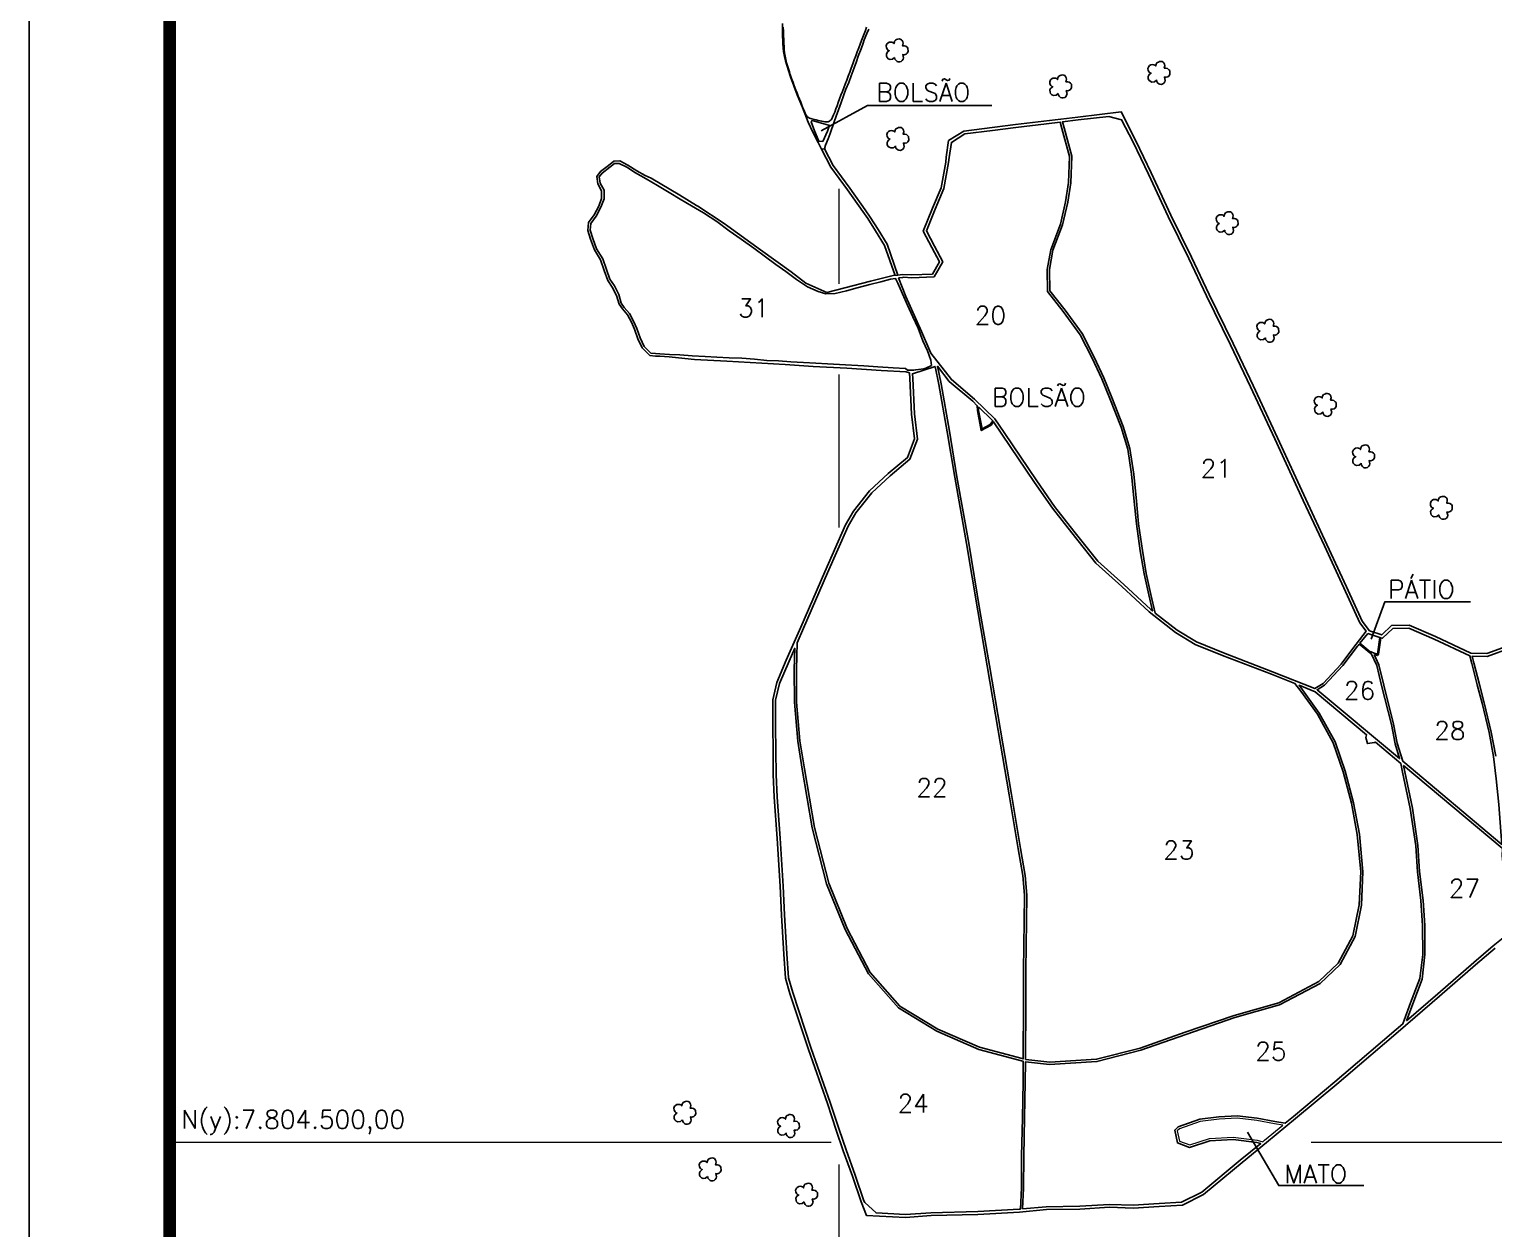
# Model space of a CAD drawing. Extents: x 716959 to 722209, y 7802738 to 7810162.
# Drawn here: x 716959 to 719565, y 7804346 to 7806480 of the extents above; entities that cross this region are included whole.
import ezdxf

# ---------------------------------------------------------------- set-up
doc = ezdxf.new("R2010")
doc.units = 0
doc.linetypes.add('CONTINUO', pattern=[0])
doc.linetypes.add('LIN0', pattern=[0])
for name, color, linetype in [('0114000441', 1, 'Continuous'), ('0114000441017', 5, 'Continuous'), ('0114000441020', 5, 'Continuous'), ('0114000441021', 5, 'Continuous'), ('0114000441022', 5, 'Continuous'), ('0114000441023', 5, 'Continuous'), ('0114000441024', 5, 'Continuous'), ('0114000441025', 5, 'Continuous'), ('0114000441026', 5, 'Continuous'), ('0114000441027', 5, 'Continuous'), ('0114000441028', 5, 'Continuous'), ('0114000441030', 5, 'Continuous'), ('0114000441031', 5, 'Continuous'), ('_SIMBOLO ARVORE', 118, 'Continuous'), ('BOLSAO', 7, 'Continuous'), ('ESTRADA', 1, 'Continuous'), ('MARGEM', 5, 'Continuous'), ('PATIO', 7, 'Continuous'), ('TEXTO', 7, 'Continuous'), ('TEXTO_NUN_TAL', 7, 'Continuous')]:
    doc.layers.add(name, color=color, linetype=linetype)
for name, color, linetype, lineweight in [('MALHA', 253, 'Continuous', 13), ('MATO', 3, 'Continuous', 0), ('TEXTO_DIVERSOS', 7, 'Continuous', 5)]:
    doc.layers.add(name, color=color, linetype=linetype, lineweight=lineweight)
doc.styles.add('ROMANS', font='romans', dxfattribs={"height": 0.2})
doc.styles.add('SIMPLEX', font='simplex', dxfattribs={"height": 0.2})

msp = doc.modelspace()

# ---------------------------------------------------------------- linework, layer by layer
at = {"layer": '0114000441'}
for points in [[(718453, 7806480.4), (718449.7, 7806472.4), (718445.2, 7806461.5), (718442.9, 7806455.2), (718439.4, 7806445.6), (718434.4, 7806432.2), (718431.1, 7806423), (718427, 7806411.7), (718421.9, 7806397.2), (718417.5, 7806385.4), (718412.4, 7806373.7), (718408, 7806361.5), (718404, 7806349.9), (718399.4, 7806337.1), (718395.4, 7806325.8), (718391.8, 7806315.7), (718384.2, 7806295), (718380.7, 7806285.3), (718376.2, 7806274.2), (718376.2, 7806274.2), (718374.1, 7806267.3), (718368.8, 7806266.8), (718363, 7806278.7), (718353, 7806298.2), (718345.5, 7806315.2), (718334.9, 7806341), (718325.9, 7806363.5), (718319.8, 7806379.3), (718313.6, 7806395.3), (718310.1, 7806406.9), (718305.1, 7806424.1), (718303.1, 7806431.7), (718301.6, 7806440.7), (718300.4, 7806454.4), (718299.8, 7806474), (718299.3, 7806490.3)], [(719567.8, 7804845.5), (719533.3, 7804815.9), (719469.2, 7804760), (719395.1, 7804696.4), (719302, 7804617.3), (719286, 7804603.6), (719212.4, 7804542.1), (719160.9, 7804499.5), (719117.6, 7804464), (719048.6, 7804407), (719011.4, 7804388), (718970.1, 7804385.6), (718924, 7804382.9), (718881.8, 7804384.3), (718828.8, 7804381.3), (718769.4, 7804380.2), (718721.4, 7804375.8), (718647.2, 7804371.7), (718563.9, 7804369.5), (718518.7, 7804366.2), (718448.8, 7804370), (718439.5, 7804394), (718424.1, 7804439.8), (718407.7, 7804485), (718395.3, 7804521.3), (718379.4, 7804568.8), (718345.8, 7804665.1), (718312.7, 7804765), (718304.8, 7804791.7), (718302.2, 7804834.9), (718297.7, 7804904.2), (718295.3, 7804955.4), (718290, 7805040.4), (718284.7, 7805113.9), (718283.1, 7805154.1), (718282.7, 7805195.9), (718282.1, 7805240.7), (718282.1, 7805287.1), (718289.3, 7805317.8), (718306.4, 7805357.8), (718332.1, 7805416.7), (718374.8, 7805515.1), (718411.5, 7805598.4), (718425.7, 7805623), (718454.6, 7805659.2), (718487.9, 7805690), (718522, 7805718.2), (718534.4, 7805751.8), (718529.3, 7805795.4), (718526.3, 7805858.7), (718525.4, 7805868.9), (718519.4, 7805870.6), (718475.2, 7805873.1), (718414.3, 7805877), (718354.2, 7805880.5), (718304.6, 7805883.6), (718200.4, 7805889.8), (718142.9, 7805892.9), (718103.5, 7805896.8), (718103.2, 7805897), (718098, 7805897.2), (718081, 7805898.5), (718073.5, 7805898.9), (718063.2, 7805899.9), (718050, 7805913.4), (718042.3, 7805929.7), (718036.4, 7805946.4), (718030.8, 7805959.1), (718023.6, 7805972.3), (718014.6, 7805982.7), (718008.8, 7805991), (718004, 7806006.8), (717996.6, 7806021.6), (717988.5, 7806033.5), (717982.2, 7806051.2), (717975.7, 7806070.1), (717964.7, 7806087.9), (717958, 7806106.7), (717953.2, 7806122.1), (717954.5, 7806136.3), (717964.4, 7806150), (717972.6, 7806165.2), (717977.6, 7806179.4), (717977.6, 7806192.9), (717971.2, 7806205.3), (717969, 7806218.5), (717975.5, 7806227.4), (717989.6, 7806238.1), (717999.3, 7806245.3), (718009.8, 7806245.9), (718024.4, 7806238.5), (718040.4, 7806228.6), (718055.2, 7806220.3), (718065.6, 7806215.6), (718116.7, 7806185.1), (718146.5, 7806166.7), (718148.8, 7806165.3), (718195.5, 7806134.6), (718202, 7806129.8), (718260.3, 7806087.7), (718314.8, 7806048.4), (718341.2, 7806028.3), (718378.2, 7806011.7), (718410.4, 7806020.1), (718456.3, 7806031.9), (718496.5, 7806042), (718504.8, 7806042.8), (718513.4, 7806043.8), (718529, 7806043.3), (718566.3, 7806044.6), (718578.9, 7806066.6), (718565.6, 7806092.1), (718549.8, 7806121.2), (718566.7, 7806162.1), (718581.7, 7806198.3), (718590, 7806243.7), (718590.9, 7806252.5), (718595.3, 7806282.1), (718622.3, 7806299.1), (718672.8, 7806305.6), (718714.3, 7806310.8), (718825.5, 7806324.1), (718902.5, 7806333.2), (718902.5, 7806333.2), (718928.5, 7806281.8), (718955.9, 7806224.8), (718991, 7806149.6), (719027.6, 7806074.8), (719059.1, 7806008.2), (719101.5, 7805920.9), (719137.5, 7805846.5), (719180.8, 7805753.5), (719231.1, 7805644.1), (719268.7, 7805563.5), (719303.5, 7805488.5), (719331.5, 7805426.9), (719344.6, 7805410.1), (719366, 7805402.8), (719383.7, 7805419.3), (719415.2, 7805420.2), (719461.9, 7805400.1), (719524.5, 7805370.5), (719553.2, 7805369.4), (719594.3, 7805384.5)]]:
    msp.add_lwpolyline(points, dxfattribs=at)
at = {"layer": '0114000441017'}
msp.add_lwpolyline([(718449.3, 7806483.9), (718447.1, 7806478.2), (718444.9, 7806472.2), (718442.6, 7806466.2), (718440.1, 7806460), (718437.7, 7806453.7), (718435.2, 7806447.1), (718432.7, 7806440.1), (718430.1, 7806433), (718427.4, 7806425.8), (718424.6, 7806418.6), (718421.9, 7806411.2), (718419.3, 7806403.9), (718416.7, 7806396.7), (718414, 7806389.6), (718411.4, 7806382.7), (718408.7, 7806376.1), (718406.1, 7806369.6), (718403.5, 7806363.1), (718401, 7806356.5), (718398.8, 7806350), (718396.7, 7806343.8), (718394.8, 7806338.4), (718392.6, 7806333), (718390.5, 7806327.9), (718388.7, 7806323.7), (718387.4, 7806321), (718386, 7806319.2), (718384.5, 7806317.8), (718383.2, 7806316.8), (718380.7, 7806315.7), (718378.7, 7806315.3), (718375.7, 7806315.3), (718375.1, 7806315.4), (718372.3, 7806315.9), (718369.5, 7806316.6), (718366.4, 7806317.4), (718363.1, 7806318.2), (718359.8, 7806319), (718356.8, 7806319.6), (718354.2, 7806320.2), (718351.8, 7806320.8), (718349.9, 7806321.5), (718347.8, 7806322.3), (718345.7, 7806323.2), (718343.6, 7806324.6), (718341.8, 7806327.2), (718339.8, 7806331.2), (718337.9, 7806335.7), (718335.9, 7806340.5), (718333.9, 7806345.4), (718332, 7806350.5), (718329.9, 7806355.8), (718327.7, 7806361.2), (718325.5, 7806366.5), (718323.5, 7806371.7), (718321.5, 7806376.7), (718319.9, 7806381.2), (718318.4, 7806385.5), (718316.8, 7806389.9), (718315.1, 7806394.7), (718313.5, 7806399.5), (718311.9, 7806404.5), (718310.3, 7806409.9), (718308.6, 7806415.3), (718306.9, 7806420.8), (718305.4, 7806426.4), (718304.4, 7806432.2), (718303.4, 7806438), (718302.8, 7806443.5), (718302.3, 7806449.2), (718302.1, 7806455.4), (718301.8, 7806462.1), (718301.4, 7806469.2), (718301.1, 7806476.5), (718301, 7806483.7)], dxfattribs=at)
at = {"layer": '0114000441020'}
msp.add_lwpolyline([(718506, 7806037.7), (718513.3, 7806038.5), (718515.5, 7806038.9), (718528.9, 7806038), (718569.4, 7806039.5), (718584.9, 7806066.4), (718570.3, 7806094.6), (718555.6, 7806121.5), (718571.5, 7806160.1), (718586.8, 7806196.8), (718595.2, 7806242.9), (718596.1, 7806251.8), (718600.2, 7806278.9), (718624.2, 7806294), (718673.5, 7806300.4), (718714.9, 7806305.6), (718769.2, 7806312.1), (718793.7, 7806315), (718797, 7806303.9), (718810.3, 7806253.8), (718808.8, 7806207.4), (718803.3, 7806173.2), (718794.2, 7806133.3), (718777.1, 7806088.1), (718770.6, 7806053), (718771.5, 7806013.6), (718799.3, 7805978.1), (718829.4, 7805936.6), (718850.7, 7805895.2), (718867.7, 7805858.4), (718882, 7805823.4), (718902.2, 7805772.1), (718914, 7805733.4), (718920.7, 7805688.4), (718925.5, 7805640.1), (718929.4, 7805600.1), (718936.2, 7805552.3), (718943.1, 7805511.2), (718951.4, 7805473.8), (718958.1, 7805445.4), (718955.1, 7805447.8), (718907.1, 7805492.5), (718860.9, 7805534), (718818.3, 7805587.4), (718783.9, 7805631.4), (718752.2, 7805676.7), (718694.4, 7805762.8), (718677.4, 7805787.4), (718641.5, 7805822), (718600.1, 7805857), (718563.8, 7805904.1), (718546.8, 7805942.3), (718519.1, 7806004.9)], close=True, dxfattribs=at)
at = {"layer": '0114000441021'}
msp.add_lwpolyline([(718963.1, 7805441.5), (719001.8, 7805411.3), (719036.6, 7805390.3), (719084.3, 7805371), (719171.9, 7805337.3), (719247, 7805307.3), (719261.9, 7805316.4), (719293.7, 7805350.9), (719320.1, 7805385.5), (719320.8, 7805386.2), (719338.3, 7805409.6), (719327, 7805424.2), (719298.8, 7805486.4), (719264, 7805561.3), (719226.3, 7805641.9), (719176, 7805751.3), (719132.7, 7805844.3), (719096.8, 7805918.6), (719054.4, 7806006), (719022.8, 7806072.5), (718986.3, 7806147.4), (718951.2, 7806222.6), (718923.8, 7806279.4), (718903.2, 7806319.1), (718880.3, 7806325.2), (718826.1, 7806318.9), (718797.7, 7806315.5), (718800.8, 7806304.9), (718814.3, 7806254.2), (718812.8, 7806207), (718807.2, 7806172.4), (718798.1, 7806132.2), (718781, 7806087), (718774.6, 7806052.7), (718775.4, 7806015), (718802.4, 7805980.5), (718832.8, 7805938.7), (718854.3, 7805897), (718871.4, 7805860), (718885.7, 7805824.8), (718906, 7805773.4), (718918, 7805734.3), (718924.7, 7805688.9), (718929.4, 7805640.5), (718933.4, 7805600.6), (718940.2, 7805552.9), (718947.1, 7805512), (718955.3, 7805474.7)], close=True, dxfattribs=at)
at = {"layer": '0114000441022'}
msp.add_lwpolyline([(718571.6, 7805880.5), (718571.5, 7805880.5), (718530.8, 7805867.2), (718531.5, 7805859), (718534.5, 7805795.8), (718539.8, 7805751.1), (718526.4, 7805715.1), (718491.4, 7805686), (718458.4, 7805655.6), (718430.1, 7805620.1), (718416.2, 7805596), (718379.6, 7805513), (718336.9, 7805414.6), (718325.5, 7805388.5), (718324.6, 7805341.4), (718324.7, 7805283.3), (718330.6, 7805214.4), (718338.7, 7805164.2), (718356.4, 7805060), (718381.8, 7804961.1), (718414.5, 7804880.1), (718455.9, 7804801.8), (718508.4, 7804742.3), (718575.8, 7804701.1), (718650.4, 7804669.1), (718726.1, 7804648.9), (718728.1, 7804648.3), (718728.2, 7804661.1), (718728.4, 7804735), (718728.5, 7804805.9), (718729.7, 7804893.5), (718730.2, 7804939.6), (718727.3, 7804974.4), (718719, 7805022.3), (718703.3, 7805118.1), (718683.7, 7805232.8), (718664, 7805347.4), (718647.2, 7805445.3), (718627.2, 7805565.1), (718606.1, 7805683.5), (718592.8, 7805764.2), (718577.8, 7805848.4)], close=True, dxfattribs=at)
at = {"layer": '0114000441023'}
msp.add_lwpolyline([(718732.1, 7804647.2), (718732.7, 7804647.1), (718775.1, 7804642.7), (718858.7, 7804647.6), (718936.1, 7804667.4), (719016.1, 7804695.7), (719103.5, 7804725.7), (719182.7, 7804748.3), (719254.1, 7804785.9), (719288.7, 7804818.6), (719314.8, 7804867.5), (719326.1, 7804922.4), (719328.7, 7804980.9), (719322.5, 7805047.5), (719312.1, 7805103.3), (719297.5, 7805159.3), (719279.6, 7805210.8), (719251.6, 7805261.4), (719222.1, 7805302.8), (719211.6, 7805316.1), (719170.1, 7805332.7), (719082.5, 7805366.3), (719034.3, 7805385.8), (718998.9, 7805407.2), (718951.9, 7805443.9), (718903.7, 7805488.8), (718857.2, 7805530.5), (718814.3, 7805584.3), (718779.9, 7805628.4), (718748.1, 7805673.8), (718690.2, 7805760), (718675.4, 7805781.5), (718670.7, 7805775.7), (718653.2, 7805766.3), (718646.6, 7805801.7), (718646.2, 7805810.5), (718638.1, 7805818.3), (718596.5, 7805853.6), (718575.6, 7805880.6), (718581.7, 7805849.2), (718596.7, 7805764.9), (718610, 7805684.1), (718631.1, 7805565.7), (718651.1, 7805445.9), (718668, 7805348.1), (718687.7, 7805233.5), (718707.3, 7805118.7), (718723, 7805022.9), (718731.3, 7804974.9), (718734.2, 7804939.7), (718733.7, 7804893.4), (718732.5, 7804805.8), (718732.4, 7804735), (718732.2, 7804661.1)], close=True, dxfattribs=at)
at = {"layer": '0114000441024'}
msp.add_lwpolyline([(718722.9, 7804381.2), (718721.1, 7804381.1), (718647, 7804376.9), (718563.6, 7804374.7), (718518.6, 7804371.5), (718466.1, 7804374.2), (718446, 7804392.6), (718444.4, 7804395.9), (718429, 7804441.6), (718412.7, 7804486.7), (718400.3, 7804523), (718384.4, 7804570.5), (718350.8, 7804666.8), (718317.7, 7804766.6), (718310, 7804792.6), (718307.5, 7804835.2), (718302.9, 7804904.5), (718300.5, 7804955.7), (718295.2, 7805040.8), (718289.9, 7805114.2), (718288.3, 7805154.2), (718288, 7805195.9), (718287.4, 7805240.7), (718287.3, 7805286.5), (718294.3, 7805316.1), (718311.2, 7805355.8), (718321.3, 7805378.9), (718320.6, 7805341.4), (718320.7, 7805283.2), (718326.6, 7805213.9), (718334.7, 7805163.6), (718352.5, 7805059.2), (718378, 7804959.8), (718410.9, 7804878.4), (718452.6, 7804799.6), (718505.8, 7804739.2), (718574, 7804697.6), (718649, 7804665.3), (718725.1, 7804645), (718728.1, 7804644.2), (718727.7, 7804607), (718726.5, 7804543.4), (718725.1, 7804475.6), (718724.7, 7804418.7)], close=True, dxfattribs=at)
at = {"layer": '0114000441025', "linetype": 'ByBlock'}
msp.add_lwpolyline([(718727, 7804381.6), (718728.7, 7804418.6), (718729.1, 7804475.5), (718730.5, 7804543.4), (718731.7, 7804607), (718732.1, 7804643.2), (718732.2, 7804643.2), (718775, 7804638.6), (718859.3, 7804643.6), (718937.3, 7804663.6), (719017.4, 7804691.9), (719104.7, 7804721.9), (719184.2, 7804744.5), (719256.5, 7804782.6), (719291.9, 7804816.2), (719318.6, 7804866.1), (719330.1, 7804921.9), (719332.7, 7804981), (719326.4, 7805048.1), (719316, 7805104.2), (719301.3, 7805160.5), (719283.3, 7805212.4), (719255, 7805263.5), (719225.3, 7805305.2), (719219.1, 7805313.1), (719247.6, 7805301.7), (719339.2, 7805225.1), (719337.6, 7805219.9), (719340.7, 7805209.5), (719353.3, 7805211.1), (719355.1, 7805211.7), (719400.1, 7805174.2), (719403.2, 7805158.3), (719417, 7805093.8), (719426.6, 7805027.5), (719429.6, 7804981.1), (719435.9, 7804930), (719438.6, 7804885.8), (719439, 7804834.2), (719434.1, 7804791.4), (719417.6, 7804748), (719403.7, 7804710.7), (719391.7, 7804700.4), (719298.5, 7804621.3), (719282.6, 7804607.6), (719209, 7804546.1), (719194.3, 7804533.9), (719176, 7804536.9), (719144.6, 7804542.9), (719108.8, 7804547), (719076.4, 7804545.3), (719042.1, 7804540.9), (719003.8, 7804527.4), (718997.8, 7804521.7), (719002.6, 7804498.9), (719024.2, 7804491), (719060.2, 7804502.7), (719101.5, 7804504.9), (719143.8, 7804499.9), (719150.7, 7804497.9), (719114.2, 7804468.1), (719045.7, 7804411.4), (719010, 7804393.2), (718969.8, 7804390.8), (718924, 7804388.2), (718881.7, 7804389.5), (718828.6, 7804386.6), (718769.1, 7804385.4)], close=True, dxfattribs=at)
at = {"layer": '0114000441026'}
msp.add_lwpolyline([(719325.9, 7805386.4), (719327.6, 7805384.8), (719344.9, 7805370.6), (719347.2, 7805369.8), (719357.3, 7805348.2), (719365.7, 7805312.4), (719383.4, 7805243.2), (719389.8, 7805208.8), (719397.8, 7805182.6), (719251.2, 7805305.2), (719264.5, 7805313.3), (719296.8, 7805348.3), (719323.1, 7805382.9), (719323.9, 7805383.6)], close=True, dxfattribs=at)
at = {"layer": '0114000441027'}
msp.add_lwpolyline([(719410, 7804716.1), (719465.7, 7804763.9), (719529.9, 7804819.9), (719564.4, 7804849.5), (719596.9, 7804875.6), (719590.8, 7804923.4), (719584.2, 7804972.5), (719580.5, 7805010.2), (719580.9, 7805021.3), (719580.8, 7805022), (719580.7, 7805023.1), (719404.9, 7805170.1), (719407.1, 7805159.1), (719421, 7805094.5), (719430.6, 7805027.9), (719433.6, 7804981.5), (719439.9, 7804930.3), (719442.6, 7804885.9), (719443.1, 7804834), (719438, 7804790.4), (719421.4, 7804746.6)], close=True, dxfattribs=at)
at = {"layer": '0114000441028'}
msp.add_lwpolyline([(719352.5, 7805368), (719358.5, 7805365.9), (719360.3, 7805368.6), (719364.5, 7805397.7), (719367.3, 7805396.8), (719385.8, 7805414.1), (719414.2, 7805414.9), (719459.7, 7805395.3), (719523, 7805365.4), (719526.3, 7805352), (719536, 7805313.6), (719544.8, 7805281.2), (719557.2, 7805228.9), (719565.1, 7805186.4), (719569.5, 7805146.7), (719574.6, 7805100.7), (719578, 7805052.9), (719580.1, 7805030.1), (719403.4, 7805177.9), (719393.7, 7805209.8), (719387.3, 7805244), (719369.6, 7805313.4), (719361.1, 7805349.5)], close=True, dxfattribs=at)
at = {"layer": '0114000441030'}
msp.add_lwpolyline([(719569, 7805186.9), (719561.1, 7805229.7), (719548.7, 7805282.1), (719539.9, 7805314.6), (719530.2, 7805353), (719527.2, 7805365.1), (719554, 7805364.1), (719596.1, 7805379.5)], dxfattribs=at)
at = {"layer": '0114000441031'}
msp.add_lwpolyline([(718337, 7805887.1), (718314.6, 7805888.7), (718292.6, 7805890.4), (718271.6, 7805891.2), (718249.9, 7805893), (718227.3, 7805894.8), (718204.9, 7805895.8), (718183, 7805896.6), (718161.7, 7805898.3), (718139.1, 7805899.5), (718116.6, 7805900.8), (718098.2, 7805901.4), (718081.3, 7805902.7), (718073.8, 7805903.1), (718065.1, 7805904), (718053.6, 7805915.9), (718046.3, 7805931.3), (718040.4, 7805948), (718034.6, 7805961), (718027.1, 7805974.8), (718018, 7805985.3), (718012.6, 7805992.9), (718008, 7806008.4), (718000.3, 7806023.8), (717992.3, 7806035.5), (717986.2, 7806052.6), (717979.6, 7806071.9), (717968.6, 7806089.7), (717962, 7806108), (717957.5, 7806122.6), (717958.7, 7806134.8), (717968, 7806147.7), (717976.5, 7806163.5), (717981.9, 7806178.6), (717981.9, 7806193.9), (717975.2, 7806206.6), (717973.5, 7806217.4), (717978.5, 7806224.4), (717992.2, 7806234.7), (718000.8, 7806241.2), (718008.8, 7806241.6), (718022.3, 7806234.8), (718038.2, 7806225), (718057, 7806214.4), (718076.9, 7806202.3), (718097.6, 7806190), (718117.3, 7806178.1), (718137.7, 7806165.9), (718158.7, 7806153.4), (718182.7, 7806138), (718204.9, 7806121.6), (718225.9, 7806106.7), (718248.5, 7806090.8), (718269.6, 7806075.2), (718287.8, 7806062), (718305.3, 7806049.4), (718324.8, 7806035.3), (718344.3, 7806022.1), (718363.1, 7806013.8), (718376.5, 7806009.4), (718393.1, 7806010.2), (718413.7, 7806015), (718432.3, 7806020), (718455.1, 7806026.3), (718474.6, 7806031.1), (718492, 7806035.4), (718500.9, 7806036.6), (718505.1, 7806028.4), (718513, 7806009.7), (718522, 7805989.6), (718531.4, 7805968.4), (718540.9, 7805948.6), (718549.4, 7805925.7), (718557.8, 7805907.9), (718563.4, 7805891.8), (718564.7, 7805882.2), (718554.7, 7805877.4), (718551, 7805876.3), (718536.7, 7805874.6), (718533.5, 7805873.8), (718522.3, 7805873.9), (718518.8, 7805876.8), (718496.8, 7805878.1), (718469, 7805879.7), (718444.6, 7805881.6), (718401.3, 7805883.9), (718379.9, 7805884.7), (718359, 7805886.1)], close=True, dxfattribs=at)
at = {"layer": '_SIMBOLO ARVORE', "linetype": 'CONTINUO'}
for points in [[(718499.1, 7806429.9, 0), (718495.6, 7806427, 0), (718491.1, 7806426.5, 0), (718487.9, 7806427.7, 0), (718485.6, 7806429.9, 0), (718484.7, 7806432.5, 0), (718484.4, 7806436.2, 0), (718485.7, 7806438.6, 0), (718487, 7806440.4, 0), (718489.5, 7806442.1, 0), (718487.9, 7806442.6, 0), (718486.3, 7806444, 0), (718484.4, 7806447, 0), (718484, 7806450.5, 0), (718485.4, 7806454.2, 0), (718486.8, 7806455.6, 0), (718489.5, 7806457.2, 0), (718492.2, 7806457.5, 0), (718494.4, 7806457.2, 0), (718496.2, 7806456.4, 0), (718498.1, 7806454.7, 0), (718498.7, 7806458, 0), (718499.2, 7806459.3, 0), (718500.6, 7806461.1, 0), (718502.7, 7806461.9, 0), (718504.8, 7806462.8, 0), (718507.1, 7806463, 0), (718509.3, 7806462.7, 0), (718511.1, 7806461.7, 0), (718512.4, 7806460.3, 0), (718513.6, 7806458, 0), (718514.1, 7806455.4, 0), (718513, 7806450.9, 0), (718516.2, 7806450.9, 0), (718518.9, 7806450.3, 0), (718521.3, 7806448.3, 0), (718522.7, 7806446.7, 0), (718523.1, 7806440.4, 0), (718521.6, 7806437.6, 0), (718519.5, 7806435.8, 0), (718516.3, 7806434.9, 0), (718513.5, 7806435.1, 0), (718515, 7806429.3, 0), (718514.3, 7806426.8, 0), (718512.6, 7806424.4, 0), (718510.7, 7806422.9, 0), (718508.1, 7806422.2, 0), (718505.4, 7806422.4, 0), (718503.5, 7806423, 0), (718501.2, 7806425.2, 0), (718499.7, 7806427.2, 0), (718499.2, 7806430.2, 0)], [(718965, 7806389.9, 0), (718961.5, 7806386.9, 0), (718957, 7806386.4, 0), (718953.8, 7806387.7, 0), (718951.6, 7806389.9, 0), (718950.6, 7806392.4, 0), (718950.4, 7806396.2, 0), (718951.6, 7806398.6, 0), (718952.9, 7806400.3, 0), (718955.5, 7806402.1, 0), (718953.8, 7806402.6, 0), (718952.2, 7806403.9, 0), (718950.3, 7806406.9, 0), (718950, 7806410.5, 0), (718951.3, 7806414.2, 0), (718952.8, 7806415.5, 0), (718955.4, 7806417.1, 0), (718958.2, 7806417.5, 0), (718960.4, 7806417.2, 0), (718962.1, 7806416.4, 0), (718964, 7806414.7, 0), (718964.6, 7806418, 0), (718965.1, 7806419.3, 0), (718966.5, 7806421.1, 0), (718968.6, 7806421.8, 0), (718970.7, 7806422.8, 0), (718973, 7806423, 0), (718975.3, 7806422.7, 0), (718977, 7806421.7, 0), (718978.4, 7806420.3, 0), (718979.5, 7806418, 0), (718980, 7806415.4, 0), (718978.9, 7806410.8, 0), (718982.1, 7806410.9, 0), (718984.8, 7806410.3, 0), (718987.3, 7806408.3, 0), (718988.7, 7806406.7, 0), (718989, 7806400.4, 0), (718987.5, 7806397.6, 0), (718985.4, 7806395.7, 0), (718982.2, 7806394.9, 0), (718979.4, 7806395.1, 0), (718980.9, 7806389.3, 0), (718980.2, 7806386.8, 0), (718978.5, 7806384.4, 0), (718976.7, 7806382.9, 0), (718974, 7806382.2, 0), (718971.4, 7806382.4, 0), (718969.4, 7806382.9, 0), (718967.1, 7806385.2, 0), (718965.6, 7806387.2, 0), (718965.1, 7806390.2, 0)], [(718790.1, 7806365.9, 0), (718786.6, 7806362.9, 0), (718782.1, 7806362.4, 0), (718778.9, 7806363.7, 0), (718776.7, 7806365.9, 0), (718775.7, 7806368.4, 0), (718775.5, 7806372.2, 0), (718776.7, 7806374.6, 0), (718778, 7806376.3, 0), (718780.6, 7806378.1, 0), (718778.9, 7806378.6, 0), (718777.3, 7806379.9, 0), (718775.4, 7806382.9, 0), (718775.1, 7806386.5, 0), (718776.4, 7806390.2, 0), (718777.9, 7806391.5, 0), (718780.5, 7806393.1, 0), (718783.3, 7806393.5, 0), (718785.5, 7806393.2, 0), (718787.2, 7806392.4, 0), (718789.1, 7806390.7, 0), (718789.7, 7806393.9, 0), (718790.2, 7806395.2, 0), (718791.6, 7806397, 0), (718793.7, 7806397.8, 0), (718795.8, 7806398.7, 0), (718798.2, 7806399, 0), (718800.4, 7806398.6, 0), (718802.2, 7806397.7, 0), (718803.5, 7806396.3, 0), (718804.7, 7806394, 0), (718805.1, 7806391.4, 0), (718804, 7806386.8, 0), (718807.2, 7806386.9, 0), (718809.9, 7806386.2, 0), (718812.4, 7806384.3, 0), (718813.8, 7806382.7, 0), (718814.1, 7806376.4, 0), (718812.6, 7806373.6, 0), (718810.6, 7806371.7, 0), (718807.3, 7806370.9, 0), (718804.5, 7806371.1, 0), (718806, 7806365.2, 0), (718805.3, 7806362.7, 0), (718803.6, 7806360.3, 0), (718801.8, 7806358.9, 0), (718799.1, 7806358.2, 0), (718796.5, 7806358.4, 0), (718794.5, 7806358.9, 0), (718792.2, 7806361.1, 0), (718790.7, 7806363.2, 0), (718790.2, 7806366.2, 0)], [(718500.4, 7806272.5, 0), (718496.9, 7806269.5, 0), (718492.4, 7806269, 0), (718489.2, 7806270.3, 0), (718487, 7806272.5, 0), (718486, 7806275, 0), (718485.8, 7806278.8, 0), (718487, 7806281.2, 0), (718488.3, 7806282.9, 0), (718490.9, 7806284.7, 0), (718489.2, 7806285.2, 0), (718487.6, 7806286.5, 0), (718485.7, 7806289.5, 0), (718485.4, 7806293.1, 0), (718486.7, 7806296.8, 0), (718488.2, 7806298.1, 0), (718490.8, 7806299.7, 0), (718493.6, 7806300.1, 0), (718495.8, 7806299.8, 0), (718497.5, 7806299, 0), (718499.4, 7806297.3, 0), (718500, 7806300.5, 0), (718500.5, 7806301.8, 0), (718501.9, 7806303.6, 0), (718504, 7806304.4, 0), (718506.1, 7806305.3, 0), (718508.4, 7806305.6, 0), (718510.7, 7806305.2, 0), (718512.4, 7806304.3, 0), (718513.8, 7806302.9, 0), (718514.9, 7806300.6, 0), (718515.4, 7806298, 0), (718514.3, 7806293.4, 0), (718517.5, 7806293.5, 0), (718520.2, 7806292.8, 0), (718522.7, 7806290.9, 0), (718524.1, 7806289.3, 0), (718524.4, 7806283, 0), (718522.9, 7806280.2, 0), (718520.8, 7806278.3, 0), (718517.6, 7806277.5, 0), (718514.8, 7806277.7, 0), (718516.3, 7806271.8, 0), (718515.6, 7806269.3, 0), (718513.9, 7806266.9, 0), (718512.1, 7806265.5, 0), (718509.4, 7806264.8, 0), (718506.8, 7806265, 0), (718504.8, 7806265.5, 0), (718502.5, 7806267.7, 0), (718501, 7806269.8, 0), (718500.5, 7806272.8, 0)], [(719086.6, 7806122.7, 0), (719083, 7806119.7, 0), (719078.6, 7806119.2, 0), (719075.4, 7806120.4, 0), (719073.1, 7806122.7, 0), (719072.2, 7806125.2, 0), (719071.9, 7806129, 0), (719073.1, 7806131.3, 0), (719074.4, 7806133.1, 0), (719077, 7806134.8, 0), (719075.4, 7806135.4, 0), (719073.7, 7806136.7, 0), (719071.8, 7806139.7, 0), (719071.5, 7806143.3, 0), (719072.9, 7806147, 0), (719074.3, 7806148.3, 0), (719076.9, 7806149.9, 0), (719079.7, 7806150.3, 0), (719081.9, 7806150, 0), (719083.7, 7806149.2, 0), (719085.6, 7806147.4, 0), (719086.1, 7806150.7, 0), (719086.6, 7806152, 0), (719088.1, 7806153.8, 0), (719090.2, 7806154.6, 0), (719092.3, 7806155.5, 0), (719094.6, 7806155.7, 0), (719096.8, 7806155.4, 0), (719098.6, 7806154.5, 0), (719099.9, 7806153, 0), (719101.1, 7806150.7, 0), (719101.5, 7806148.2, 0), (719100.5, 7806143.6, 0), (719103.7, 7806143.7, 0), (719106.3, 7806143, 0), (719108.8, 7806141, 0), (719110.2, 7806139.5, 0), (719110.6, 7806133.2, 0), (719109, 7806130.4, 0), (719107, 7806128.5, 0), (719103.8, 7806127.6, 0), (719100.9, 7806127.9, 0), (719102.5, 7806122, 0), (719101.8, 7806119.5, 0), (719100.1, 7806117.1, 0), (719098.2, 7806115.6, 0), (719095.5, 7806115, 0), (719092.9, 7806115.1, 0), (719090.9, 7806115.7, 0), (719088.7, 7806117.9, 0), (719087.1, 7806119.9, 0), (719086.7, 7806123, 0)], [(719159, 7805931.1, 0), (719155.4, 7805928.2, 0), (719151, 7805927.7, 0), (719147.8, 7805928.9, 0), (719145.5, 7805931.1, 0), (719144.6, 7805933.7, 0), (719144.3, 7805937.4, 0), (719145.5, 7805939.8, 0), (719146.8, 7805941.6, 0), (719149.4, 7805943.3, 0), (719147.8, 7805943.8, 0), (719146.2, 7805945.2, 0), (719144.2, 7805948.2, 0), (719143.9, 7805951.7, 0), (719145.3, 7805955.4, 0), (719146.7, 7805956.8, 0), (719149.3, 7805958.4, 0), (719152.1, 7805958.7, 0), (719154.3, 7805958.4, 0), (719156.1, 7805957.6, 0), (719158, 7805955.9, 0), (719158.5, 7805959.2, 0), (719159, 7805960.5, 0), (719160.5, 7805962.3, 0), (719162.6, 7805963.1, 0), (719164.7, 7805964, 0), (719167, 7805964.2, 0), (719169.2, 7805963.9, 0), (719171, 7805962.9, 0), (719172.3, 7805961.5, 0), (719173.5, 7805959.2, 0), (719173.9, 7805956.6, 0), (719172.9, 7805952.1, 0), (719176.1, 7805952.1, 0), (719178.7, 7805951.5, 0), (719181.2, 7805949.5, 0), (719182.6, 7805947.9, 0), (719183, 7805941.6, 0), (719181.4, 7805938.8, 0), (719179.4, 7805937, 0), (719176.2, 7805936.1, 0), (719173.3, 7805936.3, 0), (719174.9, 7805930.5, 0), (719174.2, 7805928, 0), (719172.5, 7805925.6, 0), (719170.6, 7805924.1, 0), (719167.9, 7805923.4, 0), (719165.3, 7805923.6, 0), (719163.3, 7805924.2, 0), (719161.1, 7805926.4, 0), (719159.5, 7805928.4, 0), (719159.1, 7805931.4, 0)], [(719261.2, 7805799.2, 0), (719257.6, 7805796.2, 0), (719253.2, 7805795.7, 0), (719250, 7805797, 0), (719247.7, 7805799.2, 0), (719246.8, 7805801.7, 0), (719246.5, 7805805.5, 0), (719247.8, 7805807.9, 0), (719249, 7805809.6, 0), (719251.6, 7805811.4, 0), (719250, 7805811.9, 0), (719248.4, 7805813.2, 0), (719246.5, 7805816.2, 0), (719246.1, 7805819.8, 0), (719247.5, 7805823.5, 0), (719248.9, 7805824.8, 0), (719251.6, 7805826.4, 0), (719254.3, 7805826.8, 0), (719256.5, 7805826.5, 0), (719258.3, 7805825.7, 0), (719260.2, 7805824, 0), (719260.8, 7805827.2, 0), (719261.2, 7805828.5, 0), (719262.7, 7805830.3, 0), (719264.8, 7805831.1, 0), (719266.9, 7805832, 0), (719269.2, 7805832.3, 0), (719271.4, 7805831.9, 0), (719273.2, 7805831, 0), (719274.5, 7805829.6, 0), (719275.7, 7805827.3, 0), (719276.2, 7805824.7, 0), (719275.1, 7805820.1, 0), (719278.3, 7805820.2, 0), (719280.9, 7805819.5, 0), (719283.4, 7805817.6, 0), (719284.8, 7805816, 0), (719285.2, 7805809.7, 0), (719283.7, 7805806.9, 0), (719281.6, 7805805, 0), (719278.4, 7805804.2, 0), (719275.6, 7805804.4, 0), (719277.1, 7805798.5, 0), (719276.4, 7805796, 0), (719274.7, 7805793.6, 0), (719272.8, 7805792.2, 0), (719270.2, 7805791.5, 0), (719267.5, 7805791.7, 0), (719265.5, 7805792.2, 0), (719263.3, 7805794.4, 0), (719261.7, 7805796.4, 0), (719261.3, 7805799.5, 0)], [(719329.3, 7805707.7, 0), (719325.8, 7805704.7, 0), (719321.3, 7805704.2, 0), (719318.1, 7805705.4, 0), (719315.9, 7805707.7, 0), (719314.9, 7805710.2, 0), (719314.7, 7805714, 0), (719315.9, 7805716.3, 0), (719317.2, 7805718.1, 0), (719319.8, 7805719.8, 0), (719318.1, 7805720.4, 0), (719316.5, 7805721.7, 0), (719314.6, 7805724.7, 0), (719314.3, 7805728.3, 0), (719315.6, 7805732, 0), (719317.1, 7805733.3, 0), (719319.7, 7805734.9, 0), (719322.5, 7805735.3, 0), (719324.7, 7805735, 0), (719326.4, 7805734.2, 0), (719328.3, 7805732.5, 0), (719328.9, 7805735.7, 0), (719329.4, 7805737, 0), (719330.8, 7805738.8, 0), (719332.9, 7805739.6, 0), (719335, 7805740.5, 0), (719337.3, 7805740.7, 0), (719339.6, 7805740.4, 0), (719341.3, 7805739.5, 0), (719342.7, 7805738, 0), (719343.8, 7805735.7, 0), (719344.3, 7805733.2, 0), (719343.2, 7805728.6, 0), (719346.4, 7805728.7, 0), (719349.1, 7805728, 0), (719351.6, 7805726.1, 0), (719353, 7805724.5, 0), (719353.3, 7805718.2, 0), (719351.8, 7805715.4, 0), (719349.7, 7805713.5, 0), (719346.5, 7805712.6, 0), (719343.7, 7805712.9, 0), (719345.2, 7805707, 0), (719344.5, 7805704.5, 0), (719342.8, 7805702.1, 0), (719341, 7805700.6, 0), (719338.3, 7805700, 0), (719335.7, 7805700.1, 0), (719333.7, 7805700.7, 0), (719331.4, 7805702.9, 0), (719329.9, 7805704.9, 0), (719329.4, 7805708, 0)], [(719467.7, 7805616.2, 0), (719464.2, 7805613.2, 0), (719459.7, 7805612.7, 0), (719456.5, 7805613.9, 0), (719454.3, 7805616.1, 0), (719453.3, 7805618.7, 0), (719453.1, 7805622.5, 0), (719454.3, 7805624.8, 0), (719455.6, 7805626.6, 0), (719458.2, 7805628.3, 0), (719456.5, 7805628.9, 0), (719454.9, 7805630.2, 0), (719453, 7805633.2, 0), (719452.7, 7805636.8, 0), (719454, 7805640.5, 0), (719455.5, 7805641.8, 0), (719458.1, 7805643.4, 0), (719460.9, 7805643.8, 0), (719463.1, 7805643.5, 0), (719464.8, 7805642.7, 0), (719466.7, 7805640.9, 0), (719467.3, 7805644.2, 0), (719467.8, 7805645.5, 0), (719469.2, 7805647.3, 0), (719471.4, 7805648.1, 0), (719473.4, 7805649, 0), (719475.8, 7805649.2, 0), (719478, 7805648.9, 0), (719479.8, 7805648, 0), (719481.1, 7805646.5, 0), (719482.3, 7805644.2, 0), (719482.7, 7805641.7, 0), (719481.7, 7805637.1, 0), (719484.9, 7805637.2, 0), (719487.5, 7805636.5, 0), (719490, 7805634.5, 0), (719491.4, 7805633, 0), (719491.7, 7805626.7, 0), (719490.2, 7805623.9, 0), (719488.2, 7805622, 0), (719484.9, 7805621.1, 0), (719482.1, 7805621.4, 0), (719483.6, 7805615.5, 0), (719482.9, 7805613, 0), (719481.2, 7805610.6, 0), (719479.4, 7805609.1, 0), (719476.7, 7805608.5, 0), (719474.1, 7805608.6, 0), (719472.1, 7805609.2, 0), (719469.8, 7805611.4, 0), (719468.3, 7805613.4, 0), (719467.8, 7805616.5, 0)], [(718121.3, 7804539.9, 0), (718117.8, 7804536.9, 0), (718113.3, 7804536.4, 0), (718110.1, 7804537.7, 0), (718107.8, 7804539.9, 0), (718106.9, 7804542.4, 0), (718106.6, 7804546.2, 0), (718107.9, 7804548.6, 0), (718109.2, 7804550.3, 0), (718111.7, 7804552.1, 0), (718110.1, 7804552.6, 0), (718108.5, 7804553.9, 0), (718106.6, 7804556.9, 0), (718106.2, 7804560.5, 0), (718107.6, 7804564.2, 0), (718109, 7804565.5, 0), (718111.7, 7804567.1, 0), (718114.4, 7804567.5, 0), (718116.6, 7804567.2, 0), (718118.4, 7804566.4, 0), (718120.3, 7804564.7, 0), (718120.9, 7804567.9, 0), (718121.4, 7804569.2, 0), (718122.8, 7804571, 0), (718124.9, 7804571.8, 0), (718127, 7804572.7, 0), (718129.3, 7804573, 0), (718131.5, 7804572.6, 0), (718133.3, 7804571.7, 0), (718134.6, 7804570.3, 0), (718135.8, 7804568, 0), (718136.3, 7804565.4, 0), (718135.2, 7804560.8, 0), (718138.4, 7804560.9, 0), (718141.1, 7804560.2, 0), (718143.5, 7804558.3, 0), (718144.9, 7804556.7, 0), (718145.3, 7804550.4, 0), (718143.8, 7804547.6, 0), (718141.7, 7804545.7, 0), (718138.5, 7804544.9, 0), (718135.7, 7804545.1, 0), (718137.2, 7804539.2, 0), (718136.5, 7804536.7, 0), (718134.8, 7804534.3, 0), (718132.9, 7804532.9, 0), (718130.3, 7804532.2, 0), (718127.6, 7804532.4, 0), (718125.7, 7804532.9, 0), (718123.4, 7804535.1, 0), (718121.9, 7804537.2, 0), (718121.4, 7804540.2, 0)], [(718305.8, 7804516.3, 0), (718302.3, 7804513.3, 0), (718297.8, 7804512.8, 0), (718294.7, 7804514.1, 0), (718292.4, 7804516.3, 0), (718291.5, 7804518.8, 0), (718291.2, 7804522.6, 0), (718292.4, 7804525, 0), (718293.7, 7804526.7, 0), (718296.3, 7804528.5, 0), (718294.7, 7804529, 0), (718293, 7804530.3, 0), (718291.1, 7804533.3, 0), (718290.8, 7804536.9, 0), (718292.2, 7804540.6, 0), (718293.6, 7804541.9, 0), (718296.2, 7804543.5, 0), (718299, 7804543.9, 0), (718301.2, 7804543.6, 0), (718302.9, 7804542.8, 0), (718304.9, 7804541.1, 0), (718305.4, 7804544.3, 0), (718305.9, 7804545.6, 0), (718307.3, 7804547.5, 0), (718309.5, 7804548.2, 0), (718311.5, 7804549.2, 0), (718313.9, 7804549.4, 0), (718316.1, 7804549.1, 0), (718317.9, 7804548.1, 0), (718319.2, 7804546.7, 0), (718320.4, 7804544.4, 0), (718320.8, 7804541.8, 0), (718319.8, 7804537.2, 0), (718323, 7804537.3, 0), (718325.6, 7804536.7, 0), (718328.1, 7804534.7, 0), (718329.5, 7804533.1, 0), (718329.9, 7804526.8, 0), (718328.3, 7804524, 0), (718326.3, 7804522.1, 0), (718323.1, 7804521.3, 0), (718320.2, 7804521.5, 0), (718321.7, 7804515.6, 0), (718321, 7804513.1, 0), (718319.4, 7804510.8, 0), (718317.5, 7804509.3, 0), (718314.8, 7804508.6, 0), (718312.2, 7804508.8, 0), (718310.2, 7804509.3, 0), (718308, 7804511.6, 0), (718306.4, 7804513.6, 0), (718306, 7804516.6, 0)], [(718166.3, 7804439.1, 0), (718162.8, 7804436.1, 0), (718158.4, 7804435.6, 0), (718155.2, 7804436.9, 0), (718152.9, 7804439.1, 0), (718152, 7804441.6, 0), (718151.7, 7804445.4, 0), (718152.9, 7804447.8, 0), (718154.2, 7804449.5, 0), (718156.8, 7804451.3, 0), (718155.2, 7804451.8, 0), (718153.5, 7804453.1, 0), (718151.6, 7804456.1, 0), (718151.3, 7804459.7, 0), (718152.7, 7804463.4, 0), (718154.1, 7804464.7, 0), (718156.7, 7804466.3, 0), (718159.5, 7804466.7, 0), (718161.7, 7804466.4, 0), (718163.4, 7804465.6, 0), (718165.4, 7804463.9, 0), (718165.9, 7804467.1, 0), (718166.4, 7804468.4, 0), (718167.8, 7804470.2, 0), (718170, 7804471, 0), (718172, 7804471.9, 0), (718174.4, 7804472.2, 0), (718176.6, 7804471.8, 0), (718178.4, 7804470.9, 0), (718179.7, 7804469.5, 0), (718180.9, 7804467.2, 0), (718181.3, 7804464.6, 0), (718180.3, 7804460, 0), (718183.5, 7804460.1, 0), (718186.1, 7804459.4, 0), (718188.6, 7804457.5, 0), (718190, 7804455.9, 0), (718190.4, 7804449.6, 0), (718188.8, 7804446.8, 0), (718186.8, 7804444.9, 0), (718183.6, 7804444.1, 0), (718180.7, 7804444.3, 0), (718182.2, 7804438.4, 0), (718181.6, 7804435.9, 0), (718179.9, 7804433.5, 0), (718178, 7804432.1, 0), (718175.3, 7804431.4, 0), (718172.7, 7804431.6, 0), (718170.7, 7804432.1, 0), (718168.5, 7804434.3, 0), (718166.9, 7804436.3, 0), (718166.5, 7804439.4, 0)], [(718338, 7804394, 0), (718334.5, 7804391.1, 0), (718330, 7804390.6, 0), (718326.9, 7804391.8, 0), (718324.6, 7804394, 0), (718323.7, 7804396.6, 0), (718323.4, 7804400.3, 0), (718324.6, 7804402.7, 0), (718325.9, 7804404.5, 0), (718328.5, 7804406.2, 0), (718326.8, 7804406.7, 0), (718325.2, 7804408.1, 0), (718323.3, 7804411.1, 0), (718323, 7804414.6, 0), (718324.4, 7804418.4, 0), (718325.8, 7804419.7, 0), (718328.4, 7804421.3, 0), (718331.2, 7804421.7, 0), (718333.4, 7804421.3, 0), (718335.1, 7804420.5, 0), (718337, 7804418.8, 0), (718337.6, 7804422.1, 0), (718338.1, 7804423.4, 0), (718339.5, 7804425.2, 0), (718341.7, 7804426, 0), (718343.7, 7804426.9, 0), (718346.1, 7804427.1, 0), (718348.3, 7804426.8, 0), (718350.1, 7804425.9, 0), (718351.4, 7804424.4, 0), (718352.6, 7804422.1, 0), (718353, 7804419.6, 0), (718352, 7804415, 0), (718355.2, 7804415, 0), (718357.8, 7804414.4, 0), (718360.3, 7804412.4, 0), (718361.7, 7804410.8, 0), (718362.1, 7804404.6, 0), (718360.5, 7804401.7, 0), (718358.5, 7804399.9, 0), (718355.2, 7804399, 0), (718352.4, 7804399.3, 0), (718353.9, 7804393.4, 0), (718353.2, 7804390.9, 0), (718351.5, 7804388.5, 0), (718349.7, 7804387, 0), (718347, 7804386.4, 0), (718344.4, 7804386.5, 0), (718342.4, 7804387.1, 0), (718340.2, 7804389.3, 0), (718338.6, 7804391.3, 0), (718338.1, 7804394.3, 0)]]:
    msp.add_polyline3d(points, dxfattribs=at)
at = {"layer": 'BOLSAO'}
for points in [[(718383.3, 7806309.9), (718381.5, 7806309.8), (718352.1, 7806317.9), (718350.9, 7806315.7), (718356.7, 7806299.6), (718364.4, 7806281.2), (718371.3, 7806280.5), (718379.4, 7806298.8)], [(718648.3, 7805808.5), (718648.6, 7805801.9), (718654.7, 7805769.3), (718669.4, 7805777.3), (718674.2, 7805783.3), (718673.6, 7805784.2)]]:
    msp.add_lwpolyline(points, close=True, dxfattribs=at)
at = {"layer": 'ESTRADA'}
for points in [[(718500, 7806042.3), (718481.1, 7806095.8), (718465.3, 7806121.5), (718451.2, 7806143.4), (718442.8, 7806156), (718415.5, 7806194.7), (718385.9, 7806234.8), (718368.8, 7806266.8)], [(718374.1, 7806267.3), (718390, 7806237.7), (718419.5, 7806197.7), (718446.9, 7806158.8), (718455.4, 7806146.1), (718469.6, 7806124.1), (718485.6, 7806098), (718504.8, 7806042.8)]]:
    msp.add_lwpolyline(points, dxfattribs=at)
at = {"layer": 'MALHA', "elevation": 1127.4}
for points in [[(718400, 7806196.1), (718400, 7806027.6)], [(718400, 7805866.1), (718400, 7805594)], [(717209, 7804500), (718386.4, 7804500)], [(719240.7, 7804500), (721959, 7804500)], [(718400, 7804460.4), (718400, 7803500.6)]]:
    msp.add_lwpolyline(points, dxfattribs=at)
at = {"layer": 'MARGEM', "color": 174, "linetype": 'LIN0', "elevation": 1127.4, "flags": 128}
msp.add_lwpolyline([(722209, 7802737.5), (722209, 7810162.5), (716959, 7810162.5), (716959, 7802737.5)], close=True, dxfattribs=at)
at = {"layer": 'MARGEM', "color": 174, "linetype": 'LIN0', "const_width": 22.7, "elevation": 1127.4, "flags": 128}
msp.add_lwpolyline([(721959, 7803500.6), (721959, 7809912.5), (717209, 7809912.5), (717209, 7803500.6)], dxfattribs=at)
at = {"layer": 'MATO', "color": 3, "linetype": 'Continuous'}
msp.add_lwpolyline([(719154.5, 7804501), (719157.6, 7804503.5), (719190.2, 7804530.5), (719175.3, 7804533), (719144, 7804538.9), (719108.7, 7804543), (719076.8, 7804541.3), (719043, 7804537), (719006, 7804523.9), (719002.2, 7804520.3), (719006.1, 7804501.9), (719024.3, 7804495.2), (719059.5, 7804506.7), (719101.7, 7804508.9), (719144.6, 7804503.8)], close=True, dxfattribs=at)
at = {"layer": 'PATIO'}
msp.add_lwpolyline([(719341.5, 7805405.5), (719327, 7805388.3), (719345.6, 7805372.5), (719347.6, 7805372.5), (719352.7, 7805370.3), (719358.4, 7805368.5), (719362.8, 7805397.9)], close=True, dxfattribs=at)
at = {"layer": 'TEXTO'}
for points in [[(718368.4, 7806299.6), (718450.6, 7806344.5), (718672, 7806344.5)], [(719347.4, 7805394.9), (719371.4, 7805461.5), (719523.9, 7805461.5)], [(719127.5, 7804517.9), (719182.7, 7804422.9), (719334.4, 7804422.9)]]:
    msp.add_lwpolyline(points, dxfattribs=at)

# ---------------------------------------------------------------- texts
at = {"layer": 'MALHA', "insert": (717229.4, 7804556.9, 2254.8), "char_height": 32.5, "width": 431.786, "attachment_point": 1, "style": 'ROMANS'}
msp.add_mtext('N(y):7.804.500,00', dxfattribs=at)
at = {"layer": 'TEXTO_DIVERSOS', "color": 7, "style": 'ROMANS'}
for s, p in [('BOLSÃO', (718466.7, 7806351.8, -1127.4)), ('BOLSÃO', (718672.3, 7805809.3, -1127.4)), ('PÁTIO', (719377.6, 7805467.3, -1127.4)), ('MATO', (719193, 7804427.4, -1127.4))]:
    msp.add_text(s, height=32.5, dxfattribs=at).set_placement(p)
at = {"layer": 'TEXTO_NUN_TAL', "color": 7, "style": 'SIMPLEX'}
for s, p in [('31', (718220.5, 7805968, -1127.4)), ('20', (718641.7, 7805954.9)), ('21', (719043.8, 7805682.5)), ('26', (719298.8, 7805287.6)), ('28', (719459.6, 7805216.4)), ('22', (718537.7, 7805114.8)), ('23', (718977.2, 7805003.6)), ('27', (719485.4, 7804935.6)), ('25', (719140.9, 7804645.7)), ('24', (718504.4, 7804553.1))]:
    msp.add_text(s, height=32.5, dxfattribs=at).set_placement(p)

doc.saveas('drawing.dxf')
